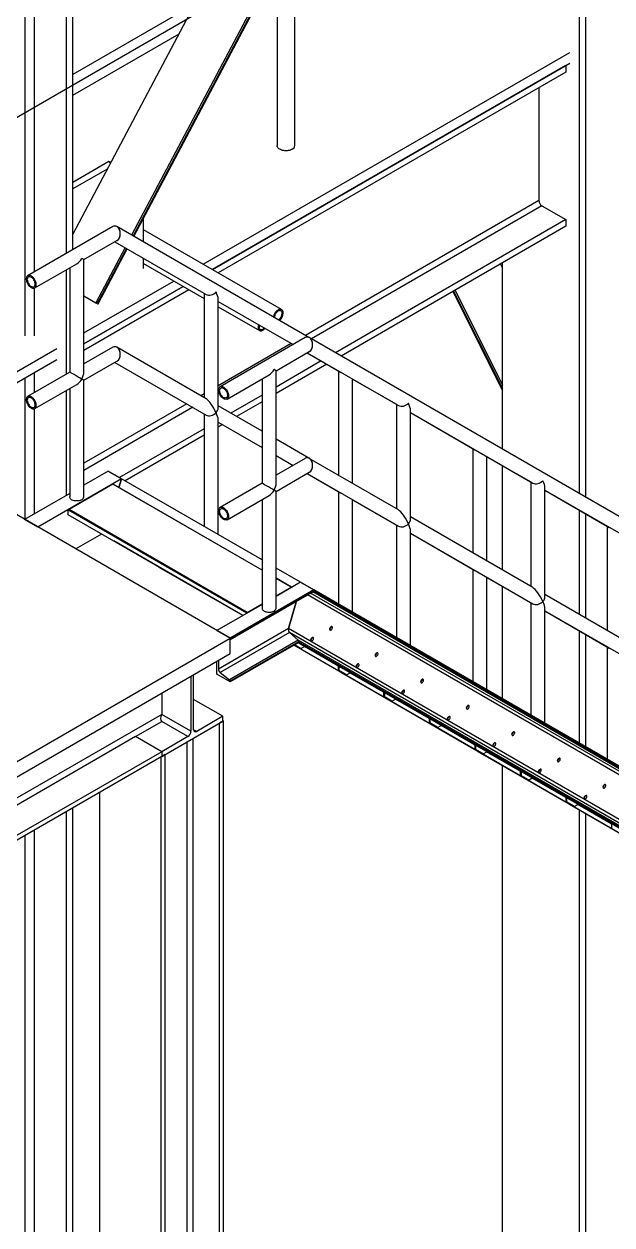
# Model space of a CAD drawing. Header units: inches. Extents: x 5 to 1254, y 17 to 852.
# Drawn here: x 547.8 to 602.6, y 346 to 457.9 of the extents above; entities that cross this region are included whole.
import ezdxf

# ---------------------------------------------------------------- set-up
doc = ezdxf.new("R2010")
doc.units = ezdxf.units.IN
doc.header["$LTSCALE"] = 13.5
doc.header["$MEASUREMENT"] = 0

msp = doc.modelspace()

# ---------------------------------------------------------------- linework, layer by layer
at = {"color": 7, "linetype": 'Continuous', "lineweight": 25}
for p, q in [((634.08, 592.47), (552.35, 438.35)), ((638.55, 590.45), (557.84, 438.26)), ((638.68, 590.39), (557.97, 438.19)), ((558.05, 438.14), (638.77, 590.36)), ((547.92, 428.87), (547.92, 551.65)), ((548.77, 434.83), (548.77, 551.65)), ((551.75, 436.55), (551.75, 549.93)), ((552.35, 436.9), (552.35, 550.28)), ((599.6, 414.15), (599.6, 501.9)), ((600.2, 413.8), (600.2, 502.25)), ((573.06, 446.6), (573.06, 463.26)), ((571.4, 462.31), (571.4, 446.6)), ((563.72, 459.79), (552.35, 453.22)), ((552.35, 451.31), (562.26, 457.03)), ((564.5, 435.55), (598.7, 455.29)), ((565.38, 435.04), (598.7, 454.27)), ((598.34, 454.07), (565.38, 435.04)), ((598.34, 453.45), (565.91, 434.73)), ((598.34, 454.07), (598.34, 453.45)), ((595.82, 452), (595.82, 441.48)), ((555.71, 445.11), (552.35, 443.17)), ((555.71, 445.11), (555.88, 445.01)), ((555.89, 445.03), (555.71, 445.11)), ((555.57, 444.41), (552.35, 442.56)), ((595.82, 441.48), (574.04, 428.91)), ((596.1, 440.99), (574.61, 428.58)), ((596.1, 440.99), (598.34, 439.7)), ((556.08, 439.05), (548.14, 434.47)), ((574.37, 428.72), (556.47, 439.05)), ((558.93, 437.63), (558.93, 439.81)), ((598.34, 439.7), (576.85, 427.29)), ((598.34, 439.08), (577.38, 426.98)), ((598.34, 439.7), (598.34, 439.08)), ((553.37, 435.97), (556.47, 437.76)), ((571.83, 431.31), (558.93, 438.76)), ((557.23, 437.1), (554.49, 431.94)), ((557.35, 437.02), (554.63, 431.88)), ((554.71, 431.85), (557.43, 436.98)), ((556.28, 437.64), (564.79, 432.73)), ((548.8, 433.33), (552.72, 435.59)), ((553.37, 425.48), (553.37, 435.97)), ((558.93, 435.13), (558.93, 436.11)), ((558.93, 435.61), (564.59, 432.34)), ((592.24, 435.56), (592.43, 435.18)), ((592.43, 418.29), (592.43, 435.67)), ((551.75, 425.3), (551.75, 435.03)), ((552.06, 435.21), (552.06, 425.48)), ((548.77, 428.87), (548.77, 433.31)), ((553.37, 429.13), (561.77, 433.97)), ((553.37, 428.11), (562.65, 433.46)), ((562.65, 433.46), (553.37, 428.11)), ((563.18, 433.16), (553.37, 427.49)), ((553.37, 432.59), (554.49, 431.94)), ((564.59, 432.84), (564.59, 423.11)), ((565.91, 422.13), (565.91, 432.3)), ((587.79, 432.99), (592.43, 423.73)), ((587.87, 433.04), (592.43, 423.94)), ((588, 433.11), (592.43, 424.26)), ((554.49, 431.94), (554.63, 431.88)), ((565.91, 432.08), (572.9, 428.05)), ((565.91, 431.58), (569.76, 429.36)), ((542.84, 423.04), (550.85, 427.67)), ((556.08, 427.8), (553.37, 426.24)), ((564.79, 423), (556.47, 427.8)), ((572.72, 428.15), (565.91, 424.21)), ((574.02, 428.7), (566.09, 424.11)), ((657.57, 380.67), (574.41, 428.7)), ((542.84, 422.02), (550.85, 426.65)), ((571.31, 425.61), (574.41, 427.4)), ((574.21, 427.29), (577.32, 425.49)), ((574.22, 427.29), (582.73, 422.37)), ((552.06, 425.48), (548.14, 423.22)), ((548.77, 423.58), (548.77, 425.45)), ((553.37, 424.72), (556.47, 426.5)), ((556.28, 426.39), (564.79, 421.48)), ((575.53, 426.53), (571.31, 424.09)), ((576.06, 426.22), (571.31, 423.48)), ((571.31, 415.12), (571.31, 425.61)), ((577.13, 425.6), (577.13, 415.87)), ((547.92, 411.79), (547.92, 424.96)), ((548.8, 422.08), (552.72, 424.34)), ((553.37, 413.85), (553.37, 424.72)), ((566.74, 422.97), (570.66, 425.23)), ((570, 424.85), (570, 415.12)), ((578.44, 415.11), (578.44, 424.85)), ((578.44, 424.84), (582.53, 422.48)), ((551.75, 414), (551.75, 423.78)), ((552.06, 423.96), (552.06, 413.85)), ((564.59, 423.45), (564.3, 423.28)), ((565.98, 423.6), (565.91, 423.56)), ((570, 423.33), (567.1, 421.66)), ((562.98, 422.52), (553.37, 416.98)), ((563.55, 422.2), (553.37, 416.32)), ((570, 419.99), (565.91, 422.35)), ((570, 422.72), (567.63, 421.35)), ((582.53, 422.48), (582.53, 412.75)), ((548.77, 412.28), (548.77, 422.06)), ((564.59, 421.59), (564.59, 411.1)), ((565.91, 410.34), (565.91, 421.05)), ((583.85, 411.77), (583.85, 421.95)), ((583.85, 421.73), (595.26, 415.13)), ((583.85, 421.72), (589.86, 418.25)), ((564.59, 420.21), (556.7, 415.66)), ((565.91, 420.83), (570, 418.47)), ((566.32, 420.59), (565.91, 420.36)), ((567.03, 400.68), (535.57, 418.85)), ((564.59, 419.6), (557.23, 415.35)), ((574.37, 417.47), (571.31, 419.23)), ((571.31, 417.71), (572.9, 416.79)), ((589.67, 418.36), (589.67, 408.63)), ((590.98, 407.87), (590.98, 417.61)), ((590.98, 417.6), (595.07, 415.24)), ((574.02, 417.44), (571.31, 415.88)), ((582.73, 412.64), (574.41, 417.44)), ((592.43, 407.04), (592.43, 416.77)), ((556.9, 415.54), (549.09, 411.04)), ((555.66, 416.26), (553.37, 414.94)), ((556.9, 415.54), (555.66, 416.26)), ((555.66, 416.26), (556.9, 415.54)), ((556.65, 414.73), (556.9, 415.54)), ((556.9, 415.54), (556.65, 414.73)), ((570, 407.98), (556.9, 415.54)), ((571.31, 414.36), (574.41, 416.15)), ((574.21, 416.03), (577.32, 414.24)), ((574.22, 416.04), (582.73, 411.12)), ((556.07, 415.04), (551.97, 412.67)), ((556.1, 415.04), (552, 412.67)), ((570, 407.01), (556.1, 415.04)), ((570, 407.03), (556.13, 415.04)), ((570, 415.12), (566.09, 412.86)), ((571.31, 403.49), (571.31, 414.36)), ((577.13, 414.35), (577.13, 403.86)), ((595.07, 415.25), (595.07, 405.51)), ((596.39, 404.53), (596.39, 414.71)), ((596.39, 414.49), (607.8, 407.9)), ((596.39, 414.48), (602.39, 411.01)), ((552.06, 414.18), (547.85, 411.75)), ((566.74, 411.72), (570.66, 413.98)), ((570, 413.6), (570, 403.49)), ((578.44, 403.1), (578.44, 413.6)), ((578.44, 413.59), (582.53, 411.23)), ((551.92, 412.62), (551.94, 412.64)), ((551.92, 412.19), (551.92, 412.62)), ((551.96, 412.6), (551.92, 412.62)), ((568.21, 402.79), (551.92, 412.19)), ((551.97, 412.62), (551.94, 412.64)), ((551.96, 412.62), (551.96, 412.65)), ((551.97, 412.64), (551.96, 412.65)), ((568.58, 403.01), (551.96, 412.6)), ((568.62, 403.08), (552, 412.67)), ((595.26, 405.4), (583.85, 411.99)), ((599.6, 402.9), (599.6, 412.63)), ((600.2, 402.55), (600.2, 412.28)), ((549.09, 411.04), (547.85, 411.75)), ((582.53, 411.23), (582.53, 400.74)), ((602.2, 411.12), (602.2, 401.4)), ((555.04, 410.39), (552.63, 409)), ((583.85, 399.98), (583.85, 410.7)), ((583.85, 410.47), (595.26, 403.88)), ((583.85, 410.47), (589.86, 407)), ((556.17, 409.74), (556.17, 409.74)), ((568.21, 402.79), (556.17, 409.74)), ((560.42, 407.28), (560.42, 407.28)), ((568.2, 402.79), (560.42, 407.28)), ((573.6, 405.9), (571.31, 407.22)), ((589.67, 407.11), (589.67, 396.62)), ((572.75, 405.44), (571.31, 406.27)), ((572.72, 405.44), (571.31, 406.25)), ((573.6, 405.9), (571.31, 404.58)), ((571.31, 404.63), (572.72, 405.44)), ((572.77, 405.43), (572.75, 405.44)), ((574.84, 405.19), (573.6, 405.9)), ((573.6, 405.9), (574.84, 405.19)), ((590.98, 395.86), (590.98, 406.36)), ((590.98, 406.35), (595.07, 403.99)), ((592.43, 395.03), (592.43, 405.51)), ((564.67, 404.83), (564.67, 404.83)), ((568.2, 402.79), (564.67, 404.83)), ((574.84, 405.19), (567.03, 400.68)), ((574.81, 405.09), (567.03, 400.6)), ((567.03, 400.57), (574.76, 405.03)), ((652.16, 359.73), (574.24, 404.73)), ((632.71, 371.3), (574.53, 404.89)), ((652.41, 360.15), (574.73, 405.01)), ((574.81, 405.09), (574.84, 405.19)), ((574.84, 405.19), (574.81, 405.09)), ((652.46, 360.25), (574.81, 405.09)), ((652.51, 360.33), (574.84, 405.19)), ((607.8, 398.16), (596.39, 404.75)), ((570, 403.82), (565.8, 401.4)), ((568.62, 403.08), (570, 403.87)), ((568.62, 403.05), (568.62, 403.08)), ((572.47, 401.58), (573.23, 404.15)), ((573.23, 404.15), (572.47, 401.58)), ((595.07, 403.99), (595.07, 393.5)), ((596.39, 392.74), (596.39, 403.46)), ((596.39, 403.23), (607.8, 396.64)), ((596.39, 403.23), (602.39, 399.76)), ((565.8, 401.4), (567.03, 400.68)), ((572.47, 401.58), (565.93, 397.8)), ((572.56, 401.2), (566.1, 397.47)), ((650.36, 356.6), (572.47, 401.58)), ((573.37, 400.5), (572.56, 401.2)), ((572.56, 401.2), (573.37, 400.5)), ((650.21, 356.36), (572.56, 401.2)), ((599.6, 390.89), (599.6, 401.38)), ((600.2, 390.54), (600.2, 401.03)), ((531.3, 380.05), (567.03, 400.68)), ((573.37, 400.5), (566.97, 396.8)), ((567.03, 399.25), (567.03, 400.68)), ((567.03, 400.68), (567.03, 400.6)), ((573.4, 400.35), (567.03, 396.68)), ((573.37, 400.26), (567.03, 396.6)), ((577.12, 397.64), (572.98, 400.03)), ((581.37, 395.18), (572.98, 400.03)), ((585.62, 392.73), (572.98, 400.03)), ((573.03, 400.06), (573.62, 399.72)), ((573.6, 399.73), (573.03, 400.06)), ((573.17, 399.92), (573.17, 399.92)), ((589.87, 390.28), (573.17, 399.92)), ((650.11, 356.18), (573.37, 400.5)), ((573.37, 400.26), (573.4, 400.35)), ((573.4, 400.35), (573.37, 400.26)), ((650.01, 356), (573.37, 400.26)), ((650.01, 356), (573.37, 400.26)), ((650.06, 356.09), (573.4, 400.35)), ((573.62, 399.72), (573.6, 399.73)), ((573.62, 399.72), (573.96, 399.92)), ((577.08, 398.1), (573.95, 399.91)), ((602.2, 399.87), (602.2, 389.38)), ((531.3, 378.62), (567.03, 399.25)), ((565.93, 398.62), (565.93, 397.8)), ((565.8, 397.31), (565.8, 398.54)), ((566.1, 397.47), (566.97, 396.8)), ((577.08, 398.1), (577.1, 398.11)), ((577.12, 398.07), (577.08, 398.1)), ((577.14, 398.08), (577.12, 398.07)), ((577.12, 397.64), (577.12, 398.07)), ((577.14, 397.65), (577.12, 397.64)), ((577.14, 397.65), (577.14, 398.08)), ((577.14, 397.69), (577.16, 397.68)), ((577.85, 397.28), (577.14, 397.69)), ((577.16, 398.07), (577.16, 397.68)), ((577.16, 397.68), (577.87, 397.27)), ((577.42, 397.46), (577.42, 397.46)), ((594.12, 387.82), (577.42, 397.46)), ((577.87, 397.27), (578.21, 397.46)), ((581.33, 395.64), (578.2, 397.45)), ((563.37, 397.14), (563.37, 392)), ((563.62, 392.15), (563.62, 397.29)), ((567.03, 396.6), (565.8, 397.31)), ((567.03, 396.68), (567.03, 396.6)), ((577.87, 397.27), (577.85, 397.28)), ((560.64, 395.56), (560.64, 393.58)), ((581.33, 395.64), (581.35, 395.65)), ((581.37, 395.62), (581.33, 395.64)), ((581.39, 395.63), (581.37, 395.62)), ((581.37, 395.18), (581.37, 395.62)), ((581.39, 395.2), (581.39, 395.63)), ((581.39, 395.23), (581.41, 395.22)), ((582.1, 394.82), (581.39, 395.23)), ((581.41, 395.61), (581.41, 395.22)), ((581.41, 395.22), (582.12, 394.81)), ((566.35, 393.4), (563.62, 394.97)), ((581.39, 395.2), (581.37, 395.18)), ((581.67, 395.01), (581.67, 395.01)), ((598.37, 385.37), (581.67, 395.01)), ((582.12, 394.81), (582.1, 394.82)), ((582.12, 394.81), (582.46, 395.01)), ((585.58, 393.19), (582.45, 395)), ((560.64, 393.58), (533.57, 377.95)), ((563.37, 392), (560.64, 393.58)), ((566.35, 393.4), (563.91, 391.99)), ((566.41, 392.98), (566.02, 392.75)), ((566.35, 392.94), (566.35, 393.4)), ((566.41, 392.98), (566.35, 393.01)), ((566.41, 246.9), (566.41, 392.98)), ((585.58, 393.19), (585.6, 393.2)), ((585.62, 393.16), (585.58, 393.19)), ((585.64, 393.17), (585.62, 393.16)), ((585.62, 392.73), (585.62, 393.16)), ((585.64, 392.74), (585.64, 393.17)), ((585.66, 393.16), (585.66, 392.77)), ((558.2, 391.51), (560.64, 392.92)), ((560.64, 389.64), (566.35, 392.94)), ((563.09, 391.51), (560.64, 392.92)), ((563.91, 391.99), (563.62, 392.15)), ((566.02, 246.68), (566.02, 392.75)), ((585.64, 392.74), (585.62, 392.73)), ((585.64, 392.78), (585.66, 392.77)), ((586.35, 392.37), (585.64, 392.78)), ((585.66, 392.77), (586.37, 392.36)), ((585.92, 392.56), (585.92, 392.56)), ((602.62, 382.91), (585.92, 392.56)), ((586.37, 392.36), (586.35, 392.37)), ((586.37, 392.36), (586.71, 392.55)), ((589.83, 390.73), (586.7, 392.55)), ((558.2, 391.51), (533.86, 377.46)), ((560.64, 390.1), (558.2, 391.51)), ((560.64, 390.1), (558.2, 391.51)), ((563.09, 391.51), (560.64, 390.1)), ((563.01, 248.09), (563.01, 391.01)), ((563.58, 248.09), (563.58, 391.34)), ((589.83, 390.73), (589.85, 390.74)), ((589.87, 390.71), (589.83, 390.73)), ((589.89, 390.72), (589.87, 390.71)), ((560.64, 390.1), (536.3, 376.05)), ((560.64, 389.64), (536.3, 375.59)), ((560.98, 389.84), (560.58, 389.61)), ((560.58, 243.54), (560.58, 389.61)), ((560.64, 390.1), (560.64, 389.64)), ((560.64, 390.1), (560.64, 389.64)), ((560.98, 243.77), (560.98, 389.84)), ((589.87, 390.28), (589.87, 390.71)), ((589.89, 390.29), (589.87, 390.28)), ((589.89, 390.29), (589.89, 390.72)), ((589.89, 390.32), (589.91, 390.31)), ((590.6, 389.92), (589.89, 390.32)), ((589.91, 390.71), (589.91, 390.31)), ((589.91, 390.31), (590.62, 389.9)), ((590.17, 390.1), (590.17, 390.1)), ((606.87, 380.46), (590.17, 390.1)), ((590.62, 389.9), (590.6, 389.92)), ((590.62, 389.9), (590.96, 390.1)), ((594.08, 388.28), (590.95, 390.09)), ((592.43, 304.96), (592.43, 388.8)), ((594.08, 388.28), (594.1, 388.29)), ((594.12, 388.26), (594.08, 388.28)), ((594.14, 388.27), (594.12, 388.26)), ((594.12, 387.82), (594.12, 388.26)), ((594.14, 387.83), (594.12, 387.82)), ((594.14, 387.83), (594.14, 388.26)), ((594.14, 387.87), (594.16, 387.86)), ((594.85, 387.46), (594.14, 387.87)), ((594.16, 388.25), (594.16, 387.86)), ((594.16, 387.86), (594.87, 387.45)), ((594.42, 387.65), (594.42, 387.65)), ((611.12, 378), (594.42, 387.65)), ((594.87, 387.45), (594.85, 387.46)), ((594.87, 387.45), (595.21, 387.65)), ((598.33, 385.83), (595.2, 387.64)), ((554.87, 246.83), (554.87, 386.31)), ((598.37, 385.8), (598.33, 385.83)), ((598.33, 385.83), (598.35, 385.83)), ((598.39, 385.81), (598.37, 385.8)), ((598.37, 385.37), (598.37, 385.8)), ((598.39, 385.38), (598.37, 385.37)), ((598.39, 385.38), (598.39, 385.81)), ((598.39, 385.42), (598.41, 385.4)), ((599.1, 385.01), (598.39, 385.42)), ((598.41, 385.8), (598.41, 385.4)), ((598.41, 385.4), (599.12, 385)), ((598.67, 385.19), (598.67, 385.19)), ((615.37, 375.55), (598.67, 385.19)), ((599.12, 385), (599.46, 385.19)), ((602.58, 383.37), (599.45, 385.18)), ((551.75, 273.2), (551.75, 384.51)), ((552.35, 273.55), (552.35, 384.86)), ((599.12, 385), (599.1, 385.01)), ((599.6, 300.82), (599.6, 384.66)), ((600.2, 301.17), (600.2, 384.31)), ((602.58, 383.37), (602.6, 383.38)), ((602.62, 383.35), (602.58, 383.37)), ((602.64, 383.36), (602.62, 383.35)), ((602.62, 382.91), (602.62, 383.35)), ((602.64, 382.92), (602.62, 382.91)), ((547.92, 274.92), (547.92, 382.3)), ((548.77, 274.92), (548.77, 382.79))]:
    msp.add_line(p, q, dxfattribs=at)
at = {"color": 7, "linetype": 'Continuous'}
msp.add_line((530.15, 439.45), (593.28, 475.89), dxfattribs=at)
at = {"color": 7, "linetype": 'Continuous', "lineweight": 25, "flags": 128}
for points in [[(572.82, 446.26), (572.74, 446.22), (572.65, 446.18), (572.55, 446.15), (572.45, 446.13), (572.34, 446.12), (572.23, 446.12), (572.12, 446.12), (572.02, 446.13), (571.92, 446.15), (571.82, 446.18), (571.73, 446.22), (571.65, 446.26), (571.57, 446.31), (571.51, 446.36), (571.47, 446.41), (571.43, 446.47), (571.41, 446.53), (571.4, 446.6)], [(548.94, 433.63), (548.93, 433.71), (548.92, 433.8), (548.89, 433.88), (548.86, 433.97), (548.82, 434.06), (548.77, 434.14), (548.72, 434.22), (548.66, 434.29), (548.59, 434.35), (548.52, 434.4), (548.46, 434.45), (548.39, 434.48), (548.32, 434.49), (548.26, 434.5), (548.2, 434.49), (548.15, 434.47), (548.11, 434.44), (548.07, 434.4), (548.04, 434.34), (548.02, 434.28), (548.01, 434.21), (548.01, 434.13), (548.02, 434.04), (548.04, 433.96), (548.07, 433.87), (548.11, 433.78), (548.15, 433.7), (548.2, 433.62), (548.26, 433.54), (548.32, 433.48), (548.39, 433.42), (548.46, 433.37), (548.52, 433.34), (548.59, 433.31), (548.66, 433.3), (548.72, 433.3), (548.77, 433.31), (548.82, 433.34), (548.86, 433.38), (548.89, 433.43), (548.92, 433.49), (548.93, 433.56), (548.94, 433.63)], [(548.84, 433.69), (548.84, 433.76), (548.82, 433.84), (548.8, 433.91), (548.77, 433.99), (548.72, 434.07), (548.68, 434.14), (548.62, 434.21), (548.56, 434.26), (548.5, 434.31), (548.44, 434.34), (548.38, 434.37), (548.32, 434.38), (548.27, 434.37), (548.22, 434.36), (548.18, 434.33), (548.15, 434.29), (548.12, 434.24), (548.11, 434.18), (548.1, 434.11), (548.11, 434.04), (548.12, 433.96), (548.15, 433.88), (548.18, 433.81), (548.22, 433.73), (548.27, 433.66), (548.32, 433.59), (548.38, 433.54), (548.44, 433.49), (548.5, 433.45), (548.56, 433.43), (548.62, 433.42), (548.68, 433.42), (548.72, 433.44), (548.77, 433.47), (548.8, 433.51), (548.82, 433.56), (548.84, 433.62), (548.84, 433.69)], [(571.97, 431.01), (571.96, 431.09), (571.95, 431.16), (571.93, 431.22), (571.89, 431.26), (571.85, 431.3), (571.8, 431.33), (571.75, 431.34), (571.69, 431.34), (571.62, 431.33), (571.56, 431.31), (571.49, 431.27), (571.42, 431.22), (571.35, 431.17), (571.29, 431.1), (571.23, 431.03), (571.18, 430.94), (571.14, 430.86), (571.1, 430.77), (571.07, 430.69), (571.06, 430.63)], [(571.88, 430.96), (571.87, 431.03), (571.86, 431.09), (571.83, 431.14), (571.8, 431.18), (571.76, 431.2), (571.71, 431.22), (571.65, 431.22), (571.6, 431.21), (571.54, 431.19), (571.47, 431.15), (571.41, 431.11), (571.36, 431.05), (571.3, 430.99), (571.25, 430.91), (571.21, 430.84), (571.18, 430.76), (571.15, 430.68), (571.14, 430.6), (571.14, 430.58)], [(569.67, 429.91), (569.66, 429.87), (569.64, 429.78), (569.63, 429.7), (569.63, 429.62), (569.64, 429.55), (569.66, 429.49), (569.68, 429.43), (569.72, 429.39), (569.77, 429.36), (569.82, 429.34), (569.88, 429.33), (569.94, 429.33), (570.01, 429.35), (570.07, 429.38), (570.14, 429.42), (570.21, 429.48), (570.27, 429.54), (570.29, 429.55)], [(569.74, 429.87), (569.74, 429.86), (569.72, 429.79), (569.72, 429.71), (569.72, 429.65), (569.74, 429.59), (569.76, 429.54), (569.8, 429.5), (569.84, 429.47), (569.89, 429.45), (569.94, 429.45), (570, 429.46), (570.06, 429.48), (570.12, 429.52), (570.18, 429.57), (570.21, 429.6)], [(548.94, 422.38), (548.93, 422.46), (548.92, 422.55), (548.89, 422.63), (548.86, 422.72), (548.82, 422.81), (548.77, 422.89), (548.72, 422.97), (548.66, 423.04), (548.59, 423.1), (548.52, 423.15), (548.46, 423.19), (548.39, 423.22), (548.32, 423.24), (548.26, 423.25), (548.2, 423.24), (548.15, 423.22), (548.11, 423.19), (548.07, 423.14), (548.04, 423.09), (548.02, 423.03), (548.01, 422.95), (548.01, 422.88), (548.02, 422.79), (548.04, 422.71), (548.07, 422.62), (548.11, 422.53), (548.15, 422.45), (548.2, 422.37), (548.26, 422.29), (548.32, 422.23), (548.39, 422.17), (548.46, 422.12), (548.52, 422.08), (548.59, 422.06), (548.66, 422.05), (548.72, 422.05), (548.77, 422.06), (548.82, 422.09), (548.86, 422.13), (548.89, 422.18), (548.92, 422.24), (548.93, 422.3), (548.94, 422.38)], [(565.95, 423.81), (565.95, 423.89), (565.97, 423.95), (565.99, 424.01), (566.03, 424.06), (566.07, 424.1), (566.12, 424.13), (566.17, 424.14), (566.23, 424.14), (566.3, 424.13), (566.36, 424.11), (566.43, 424.07), (566.5, 424.02), (566.56, 423.96), (566.63, 423.9), (566.68, 423.82), (566.74, 423.74), (566.78, 423.66), (566.82, 423.57), (566.85, 423.48), (566.87, 423.4), (566.88, 423.31), (566.88, 423.24), (566.87, 423.16), (566.85, 423.1), (566.82, 423.05), (566.78, 423), (566.74, 422.97), (566.68, 422.95), (566.63, 422.94), (566.56, 422.95), (566.5, 422.97), (566.43, 423), (566.36, 423.04), (566.3, 423.09), (566.23, 423.15), (566.17, 423.22), (566.12, 423.3), (566.07, 423.38), (566.03, 423.47), (565.99, 423.56), (565.97, 423.64), (565.95, 423.73), (565.95, 423.81)], [(566.04, 423.76), (566.05, 423.82), (566.06, 423.88), (566.09, 423.93), (566.12, 423.97), (566.16, 424), (566.21, 424.02), (566.27, 424.02), (566.32, 424.01), (566.38, 423.99), (566.44, 423.95), (566.51, 423.9), (566.56, 423.85), (566.62, 423.78), (566.67, 423.71), (566.71, 423.64), (566.74, 423.56), (566.76, 423.48), (566.78, 423.4), (566.78, 423.33), (566.78, 423.26), (566.76, 423.2), (566.74, 423.15), (566.71, 423.11), (566.67, 423.08), (566.62, 423.07), (566.56, 423.06), (566.51, 423.07), (566.44, 423.1), (566.38, 423.13), (566.32, 423.18), (566.27, 423.24), (566.21, 423.3), (566.16, 423.37), (566.12, 423.45), (566.09, 423.53), (566.06, 423.61), (566.05, 423.68), (566.04, 423.76)], [(548.84, 422.43), (548.84, 422.51), (548.82, 422.58), (548.8, 422.66), (548.77, 422.74), (548.72, 422.82), (548.68, 422.89), (548.62, 422.95), (548.56, 423.01), (548.5, 423.06), (548.44, 423.09), (548.38, 423.12), (548.32, 423.13), (548.27, 423.12), (548.22, 423.11), (548.18, 423.08), (548.15, 423.04), (548.12, 422.99), (548.11, 422.93), (548.1, 422.86), (548.11, 422.79), (548.12, 422.71), (548.15, 422.63), (548.18, 422.55), (548.22, 422.48), (548.27, 422.41), (548.32, 422.34), (548.38, 422.29), (548.44, 422.24), (548.5, 422.2), (548.56, 422.18), (548.62, 422.17), (548.68, 422.17), (548.72, 422.19), (548.77, 422.22), (548.8, 422.26), (548.82, 422.31), (548.84, 422.37), (548.84, 422.43)], [(553.18, 413.58), (553.11, 413.54), (553.03, 413.51), (552.94, 413.49), (552.85, 413.47), (552.75, 413.47), (552.66, 413.47), (552.56, 413.48), (552.47, 413.49), (552.38, 413.52), (552.3, 413.55), (552.23, 413.59), (552.17, 413.63), (552.13, 413.68), (552.09, 413.73), (552.07, 413.78), (552.06, 413.84), (552.06, 413.85)], [(565.95, 412.56), (565.95, 412.63), (565.97, 412.7), (565.99, 412.76), (566.03, 412.81), (566.07, 412.85), (566.12, 412.88), (566.17, 412.89), (566.23, 412.89), (566.3, 412.88), (566.36, 412.85), (566.43, 412.82), (566.5, 412.77), (566.56, 412.71), (566.63, 412.65), (566.68, 412.57), (566.74, 412.49), (566.78, 412.41), (566.82, 412.32), (566.85, 412.23), (566.87, 412.15), (566.88, 412.06), (566.88, 411.98), (566.87, 411.91), (566.85, 411.85), (566.82, 411.79), (566.78, 411.75), (566.74, 411.72), (566.68, 411.7), (566.63, 411.69), (566.56, 411.7), (566.5, 411.71), (566.43, 411.74), (566.36, 411.79), (566.3, 411.84), (566.23, 411.9), (566.17, 411.97), (566.12, 412.05), (566.07, 412.13), (566.03, 412.22), (565.99, 412.31), (565.97, 412.39), (565.95, 412.48), (565.95, 412.56)], [(566.04, 412.5), (566.05, 412.57), (566.06, 412.63), (566.09, 412.68), (566.12, 412.72), (566.16, 412.75), (566.21, 412.77), (566.27, 412.77), (566.32, 412.76), (566.38, 412.74), (566.44, 412.7), (566.51, 412.65), (566.56, 412.6), (566.62, 412.53), (566.67, 412.46), (566.71, 412.38), (566.74, 412.31), (566.76, 412.23), (566.78, 412.15), (566.78, 412.08), (566.78, 412.01), (566.76, 411.95), (566.74, 411.9), (566.71, 411.86), (566.67, 411.83), (566.62, 411.82), (566.56, 411.81), (566.51, 411.82), (566.44, 411.85), (566.38, 411.88), (566.32, 411.93), (566.27, 411.98), (566.21, 412.05), (566.16, 412.12), (566.12, 412.2), (566.09, 412.28), (566.06, 412.35), (566.05, 412.43), (566.04, 412.5)], [(570, 403.49), (570, 403.45), (570.02, 403.4), (570.05, 403.35), (570.09, 403.3), (570.14, 403.25), (570.21, 403.21), (570.28, 403.18), (570.37, 403.15), (570.46, 403.13), (570.55, 403.11), (570.64, 403.11), (570.74, 403.11), (570.83, 403.12), (570.92, 403.14), (571.01, 403.17), (571.09, 403.2), (571.15, 403.24), (571.21, 403.28), (571.26, 403.33), (571.29, 403.39), (571.31, 403.44), (571.31, 403.49)], [(576.44, 401.45), (576.47, 401.47), (576.5, 401.51), (576.53, 401.55), (576.55, 401.6), (576.57, 401.64), (576.57, 401.69), (576.56, 401.72), (576.54, 401.75), (576.52, 401.77), (576.49, 401.77), (576.45, 401.76), (576.42, 401.74), (576.38, 401.71), (576.35, 401.67), (576.33, 401.62), (576.31, 401.58), (576.3, 401.53), (576.31, 401.49), (576.32, 401.46), (576.34, 401.44), (576.37, 401.43), (576.4, 401.43), (576.44, 401.45)], [(574.67, 400.42), (574.7, 400.45), (574.74, 400.49), (574.77, 400.53), (574.79, 400.58), (574.8, 400.62), (574.8, 400.66), (574.79, 400.7), (574.78, 400.73), (574.75, 400.75), (574.72, 400.75), (574.69, 400.74), (574.65, 400.72), (574.62, 400.69), (574.58, 400.65), (574.56, 400.6), (574.54, 400.56), (574.54, 400.51), (574.54, 400.47), (574.55, 400.44), (574.57, 400.42), (574.6, 400.41), (574.63, 400.41), (574.67, 400.42)], [(580.69, 398.99), (580.72, 399.02), (580.75, 399.05), (580.78, 399.1), (580.8, 399.14), (580.82, 399.19), (580.82, 399.23), (580.81, 399.27), (580.79, 399.3), (580.77, 399.31), (580.74, 399.32), (580.7, 399.31), (580.67, 399.29), (580.63, 399.25), (580.6, 399.21), (580.58, 399.17), (580.56, 399.12), (580.55, 399.08), (580.56, 399.04), (580.57, 399.01), (580.59, 398.98), (580.62, 398.97), (580.65, 398.98), (580.69, 398.99)], [(577.08, 398.1), (577.08, 398.11), (577.09, 398.11)], [(578.92, 397.97), (578.95, 398), (578.99, 398.03), (579.02, 398.08), (579.04, 398.12), (579.05, 398.17), (579.05, 398.21), (579.04, 398.25), (579.03, 398.27), (579, 398.29), (578.97, 398.29), (578.94, 398.29), (578.9, 398.27), (578.87, 398.23), (578.83, 398.19), (578.81, 398.15), (578.79, 398.1), (578.79, 398.06), (578.79, 398.02), (578.8, 397.99), (578.82, 397.96), (578.85, 397.95), (578.88, 397.96), (578.92, 397.97)], [(584.94, 396.54), (584.97, 396.56), (585, 396.6), (585.03, 396.64), (585.05, 396.69), (585.07, 396.73), (585.07, 396.78), (585.06, 396.81), (585.04, 396.84), (585.02, 396.86), (584.99, 396.86), (584.95, 396.85), (584.92, 396.83), (584.88, 396.8), (584.85, 396.76), (584.83, 396.72), (584.81, 396.67), (584.8, 396.62), (584.81, 396.58), (584.82, 396.55), (584.84, 396.53), (584.87, 396.52), (584.9, 396.52), (584.94, 396.54)], [(581.33, 395.64), (581.33, 395.65), (581.34, 395.66)], [(583.17, 395.52), (583.2, 395.54), (583.24, 395.58), (583.27, 395.62), (583.29, 395.67), (583.3, 395.71), (583.3, 395.76), (583.29, 395.79), (583.28, 395.82), (583.25, 395.84), (583.22, 395.84), (583.19, 395.83), (583.15, 395.81), (583.12, 395.78), (583.08, 395.74), (583.06, 395.7), (583.04, 395.65), (583.04, 395.6), (583.04, 395.56), (583.05, 395.53), (583.07, 395.51), (583.1, 395.5), (583.13, 395.5), (583.17, 395.52)], [(589.19, 394.08), (589.22, 394.11), (589.25, 394.14), (589.28, 394.19), (589.3, 394.23), (589.32, 394.28), (589.32, 394.32), (589.31, 394.36), (589.29, 394.39), (589.27, 394.4), (589.24, 394.41), (589.2, 394.4), (589.17, 394.38), (589.13, 394.35), (589.1, 394.31), (589.08, 394.26), (589.06, 394.21), (589.05, 394.17), (589.06, 394.13), (589.07, 394.1), (589.09, 394.08), (589.12, 394.07), (589.15, 394.07), (589.19, 394.08)], [(585.58, 393.19), (585.58, 393.2), (585.59, 393.21)], [(587.42, 393.06), (587.45, 393.09), (587.49, 393.12), (587.52, 393.17), (587.54, 393.21), (587.55, 393.26), (587.55, 393.3), (587.54, 393.34), (587.53, 393.37), (587.5, 393.38), (587.47, 393.39), (587.44, 393.38), (587.4, 393.36), (587.37, 393.33), (587.33, 393.29), (587.31, 393.24), (587.29, 393.19), (587.29, 393.15), (587.29, 393.11), (587.3, 393.08), (587.32, 393.05), (587.35, 393.04), (587.38, 393.05), (587.42, 393.06)], [(593.44, 391.63), (593.47, 391.65), (593.5, 391.69), (593.53, 391.73), (593.55, 391.78), (593.57, 391.83), (593.57, 391.87), (593.56, 391.9), (593.54, 391.93), (593.52, 391.95), (593.49, 391.95), (593.45, 391.94), (593.42, 391.92), (593.38, 391.89), (593.35, 391.85), (593.33, 391.81), (593.31, 391.76), (593.3, 391.72), (593.31, 391.68), (593.32, 391.64), (593.34, 391.62), (593.37, 391.61), (593.4, 391.61), (593.44, 391.63)], [(589.83, 390.73), (589.83, 390.74), (589.84, 390.75)], [(591.67, 390.61), (591.7, 390.63), (591.74, 390.67), (591.77, 390.71), (591.79, 390.76), (591.8, 390.8), (591.8, 390.85), (591.79, 390.88), (591.78, 390.91), (591.75, 390.93), (591.72, 390.93), (591.69, 390.92), (591.65, 390.9), (591.62, 390.87), (591.58, 390.83), (591.56, 390.79), (591.54, 390.74), (591.54, 390.7), (591.54, 390.65), (591.55, 390.62), (591.57, 390.6), (591.6, 390.59), (591.63, 390.59), (591.67, 390.61)], [(597.69, 389.17), (597.72, 389.2), (597.75, 389.24), (597.78, 389.28), (597.8, 389.32), (597.82, 389.37), (597.82, 389.41), (597.81, 389.45), (597.79, 389.48), (597.77, 389.49), (597.74, 389.5), (597.7, 389.49), (597.67, 389.47), (597.63, 389.44), (597.6, 389.4), (597.58, 389.35), (597.56, 389.31), (597.55, 389.26), (597.56, 389.22), (597.57, 389.19), (597.59, 389.17), (597.62, 389.16), (597.65, 389.16), (597.69, 389.17)], [(594.08, 388.28), (594.08, 388.29), (594.09, 388.3)], [(595.92, 388.15), (595.95, 388.18), (595.99, 388.22), (596.02, 388.26), (596.04, 388.3), (596.05, 388.35), (596.05, 388.39), (596.04, 388.43), (596.03, 388.46), (596, 388.47), (595.97, 388.48), (595.94, 388.47), (595.9, 388.45), (595.87, 388.42), (595.83, 388.38), (595.81, 388.33), (595.79, 388.29), (595.79, 388.24), (595.79, 388.2), (595.8, 388.17), (595.82, 388.15), (595.85, 388.14), (595.88, 388.14), (595.92, 388.15)], [(601.94, 386.72), (601.97, 386.75), (602, 386.78), (602.03, 386.82), (602.05, 386.87), (602.07, 386.92), (602.07, 386.96), (602.06, 387), (602.04, 387.02), (602.02, 387.04), (601.99, 387.04), (601.95, 387.04), (601.92, 387.01), (601.88, 386.98), (601.85, 386.94), (601.83, 386.9), (601.81, 386.85), (601.8, 386.81), (601.81, 386.77), (601.82, 386.73), (601.84, 386.71), (601.87, 386.7), (601.9, 386.7), (601.94, 386.72)], [(598.33, 385.83), (598.33, 385.84), (598.34, 385.84)], [(600.17, 385.7), (600.2, 385.73), (600.24, 385.76), (600.27, 385.8), (600.29, 385.85), (600.3, 385.9), (600.3, 385.94), (600.29, 385.98), (600.28, 386), (600.25, 386.02), (600.22, 386.02), (600.19, 386.01), (600.15, 385.99), (600.12, 385.96), (600.08, 385.92), (600.06, 385.88), (600.04, 385.83), (600.04, 385.79), (600.04, 385.75), (600.05, 385.71), (600.07, 385.69), (600.1, 385.68), (600.13, 385.68), (600.17, 385.7)], [(602.58, 383.37), (602.58, 383.38), (602.59, 383.39)]]:
    msp.add_lwpolyline(points, dxfattribs=at)
at = {"color": 7, "linetype": 'Continuous', "lineweight": 25}
for centre, radius, start, end in [((572.65, 446.64), 0.419, 294.5251, 354.1548), ((596.43, 441.51), 0.615, 182.6055, 237.3945), ((554.73, 432.05), 0.198, 237.4997, 264.7496), ((571.06, 431), 0.813, 306.6051, 357.2854), ((570.95, 431.06), 1.03, 311.7421, 357.1813), ((556.08, 415.01), 0.0292, 54.3824, 114.3071), ((556.11, 415.01), 0.0292, 65.6929, 125.6176), ((553.05, 413.88), 0.326, 293.9438, 354.7361), ((551.99, 412.65), 0.0253, 50.7967, 189.214), ((552.05, 412.6), 0.0891, 122.6055, 177.3945), ((572.73, 405.42), 0.0253, 350.786, 129.2033), ((572.67, 405.37), 0.0859, 29.2391, 57.6588), ((568.67, 403), 0.0891, 122.6055, 177.3945), ((568.65, 403.02), 0.0446, 122.6055, 177.3945), ((568.58, 403.01), 0.0837, 28.8568, 58.0454), ((568.6, 403.02), 0.0418, 28.8609, 58.0455), ((576.15, 401.76), 0.284, 302.6025, 357.4029), ((576.15, 401.76), 0.284, 302.1695, 357.3919), ((576.12, 401.78), 0.296, 309.0739, 350.9315), ((574.38, 400.74), 0.284, 302.1695, 357.3919), ((574.38, 400.74), 0.284, 302.6025, 357.4029), ((574.35, 400.76), 0.296, 309.0739, 350.9315), ((580.4, 399.31), 0.284, 302.6025, 357.4029), ((580.4, 399.31), 0.284, 302.1695, 357.3919), ((580.37, 399.33), 0.296, 309.0739, 350.9315), ((566.38, 397.83), 0.453, 182.8998, 231.6282), ((578.63, 398.29), 0.284, 302.1695, 357.3919), ((578.63, 398.29), 0.284, 302.6025, 357.4029), ((578.6, 398.31), 0.296, 309.0739, 350.9315), ((566.86, 396.67), 0.172, 2.8998, 51.6282), ((584.65, 396.85), 0.284, 302.6025, 357.4029), ((584.65, 396.85), 0.284, 302.1695, 357.3919), ((584.62, 396.87), 0.296, 309.0739, 350.9315), ((582.88, 395.83), 0.284, 302.1695, 357.3919), ((582.88, 395.83), 0.284, 302.6025, 357.4029), ((582.85, 395.85), 0.296, 309.0739, 350.9315), ((588.9, 394.4), 0.284, 302.6025, 357.4029), ((588.9, 394.4), 0.284, 302.1695, 357.3919), ((588.87, 394.42), 0.296, 309.0739, 350.9315), ((587.13, 393.38), 0.284, 302.1695, 357.3919), ((587.13, 393.38), 0.284, 302.6025, 357.4029), ((587.1, 393.4), 0.296, 309.0739, 350.9315), ((562.76, 392.03), 0.615, 302.6055, 357.3945), ((563.8, 392.12), 0.175, 170.786, 309.2033), ((593.15, 391.95), 0.284, 302.6025, 357.4029), ((593.15, 391.95), 0.284, 302.1695, 357.3919), ((593.12, 391.96), 0.296, 309.0739, 350.9315), ((591.38, 390.93), 0.284, 302.1695, 357.3919), ((591.38, 390.93), 0.284, 302.6025, 357.4029), ((591.35, 390.94), 0.296, 309.0739, 350.9315), ((597.4, 389.49), 0.284, 302.6025, 357.4029), ((597.4, 389.49), 0.284, 302.1695, 357.3919), ((597.37, 389.51), 0.296, 309.0739, 350.9315), ((595.63, 388.47), 0.284, 302.1695, 357.3919), ((595.63, 388.47), 0.284, 302.6025, 357.4029), ((595.6, 388.49), 0.296, 309.0739, 350.9315), ((601.65, 387.04), 0.284, 302.6025, 357.4029), ((601.65, 387.04), 0.284, 302.1695, 357.3919), ((601.62, 387.06), 0.296, 309.0739, 350.9315), ((599.88, 386.02), 0.284, 302.1695, 357.3919), ((599.88, 386.02), 0.284, 302.6025, 357.4029), ((599.85, 386.04), 0.296, 309.0739, 350.9315)]:
    msp.add_arc(centre, radius, start, end, dxfattribs=at)
for centre, major_axis, ratio, start_param, end_param in [((556.28, 438.4), (0, 0.701), 0.717434, 3.534309, 6.675901), ((556.28, 438.4), (0, 0.701), 0.717434, 5.890584, 6.675901), ((556.28, 438.4), (0, 0.701), 0.717434, 3.534309, 5.890584), ((552.72, 436.35), (0.465, 0.805), 0.577335, 3.92695, 4.71243), ((552.72, 436.35), (0.658, -0.38), 0.00007, 0.000041, 0.785439), ((565.25, 433.22), (0.607, 0.351), 0.7174, 3.534234, 5.105146), ((565.25, 433.22), (-0.61, 1.05), 0.239159, 3.534349, 4.319747), ((574.22, 428.05), (0, 0.701), 0.717434, 3.534309, 6.675901), ((556.28, 427.15), (0, 0.701), 0.717434, 3.534309, 6.675901), ((556.28, 427.15), (0, 0.701), 0.717434, 5.890584, 6.675901), ((556.28, 427.15), (0, 0.701), 0.717434, 3.534309, 5.890584), ((574.22, 428.05), (0, 0.701), 0.717434, 5.890584, 6.675901), ((574.22, 428.05), (0, 0.701), 0.717434, 3.534309, 5.890584), ((552.72, 425.1), (0.658, -0.38), 0.00007, 0.785439, 3.141633), ((552.72, 425.1), (0.465, 0.805), 0.577335, 4.71243, 5.497828), ((570.66, 425.99), (0.465, 0.805), 0.577335, 3.92695, 4.71243), ((570.66, 425.99), (0.657, -0.38), 0.00007, 0.000041, 0.785439), ((577.79, 425.98), (0.607, 0.351), 0.7174, 3.534234, 3.628444), ((552.72, 425.1), (0.465, 0.805), 0.577335, 3.92695, 4.71243), ((552.72, 425.1), (0.658, -0.38), 0.00007, 6.283145, 7.068624), ((565.25, 421.97), (-0.61, 1.05), 0.239159, 4.319747, 5.890429), ((565.25, 421.97), (0.607, 0.351), 0.7174, 5.105146, 5.890544), ((583.19, 422.86), (0.607, 0.351), 0.7174, 3.534234, 5.105146), ((583.19, 422.86), (-0.61, 1.05), 0.239159, 3.534349, 4.319747), ((565.25, 421.97), (0.607, 0.351), 0.7174, 3.534234, 5.105146), ((565.25, 421.97), (-0.61, 1.05), 0.239159, 3.534349, 4.319747), ((574.22, 416.8), (0, 0.701), 0.717434, 3.534309, 6.675901), ((590.32, 418.74), (0.607, 0.351), 0.7174, 3.534234, 3.628444), ((574.22, 416.8), (0, 0.701), 0.717434, 5.890584, 6.675901), ((574.22, 416.8), (0, 0.701), 0.717434, 3.534309, 5.890584), ((595.73, 415.63), (0.607, 0.351), 0.7174, 3.534234, 5.105146), ((595.73, 415.63), (-0.61, 1.05), 0.239159, 3.534349, 4.319747), ((570.66, 414.74), (0.657, -0.38), 0.00007, 0.785439, 3.141633), ((570.66, 414.74), (0.465, 0.805), 0.577335, 3.92695, 4.71243), ((570.66, 414.74), (0.465, 0.805), 0.577335, 4.71243, 5.497828), ((570.66, 414.74), (0.657, -0.38), 0.00007, 0.000041, 0.785439), ((577.79, 414.73), (0.607, 0.351), 0.7174, 3.534234, 3.628444), ((583.19, 411.61), (-0.61, 1.05), 0.239159, 4.319747, 5.890429), ((583.19, 411.61), (0.607, 0.351), 0.7174, 3.534234, 5.105146), ((583.19, 411.61), (0.607, 0.351), 0.7174, 5.105146, 5.890544), ((583.19, 411.61), (-0.61, 1.05), 0.239159, 3.534349, 4.319747), ((602.86, 411.5), (0.607, 0.351), 0.7174, 3.534234, 3.628444), ((590.32, 407.49), (0.607, 0.351), 0.7174, 3.534234, 3.628444), ((595.73, 404.37), (-0.61, 1.05), 0.239159, 4.319747, 5.890429), ((574.73, 405.14), (0, 0.117), 0.717434, 3.534309, 4.319788), ((574.73, 405.14), (0, 0.117), 0.717434, 3.534309, 4.319788), ((595.73, 404.37), (0.607, 0.351), 0.7174, 5.105146, 5.890544), ((595.73, 404.37), (0.607, 0.351), 0.7174, 3.534234, 5.105146), ((595.73, 404.37), (-0.61, 1.05), 0.239159, 3.534349, 4.319747), ((572.68, 401.46), (0, 0.309), 0.717434, 1.178195, 2.583831), ((572.68, 401.46), (0, 0.309), 0.717434, 1.178195, 2.583831), ((573.32, 400.4), (0, 0.117), 0.717434, 4.319788, 5.725424), ((573.32, 400.4), (0, 0.117), 0.717434, 4.319788, 5.725424), ((602.86, 400.25), (0.607, 0.351), 0.7174, 3.534234, 3.628444), ((560.93, 393.41), (0.283, 0.49), 0.577335, 1.570837, 3.141633)]:
    msp.add_ellipse(centre, major_axis=major_axis, ratio=ratio, start_param=start_param, end_param=end_param, dxfattribs=at)

doc.saveas('drawing.dxf')
